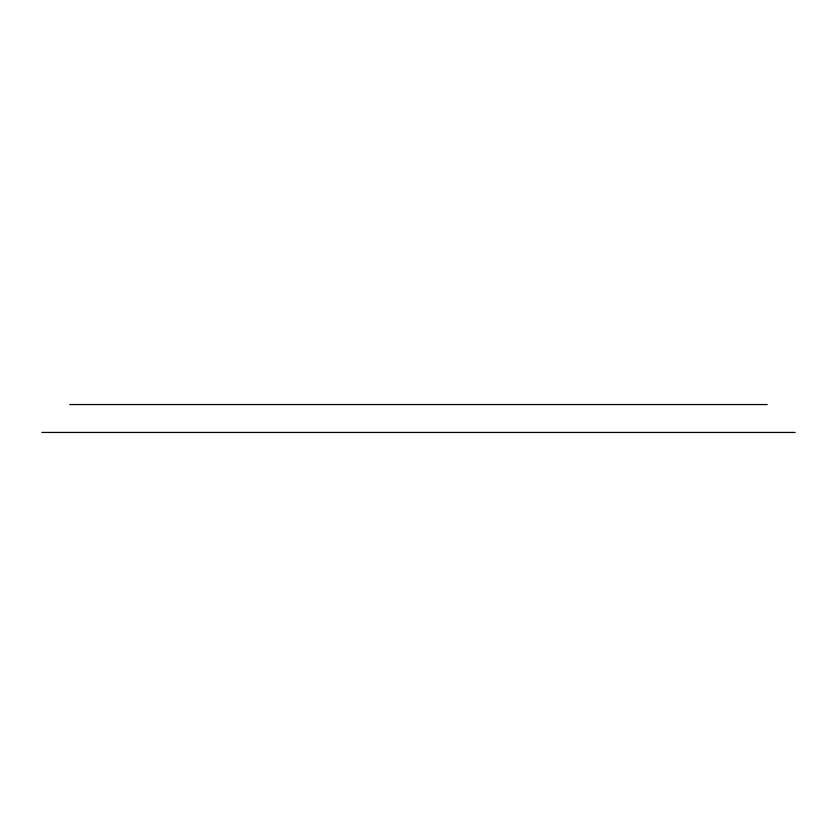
<?xml version="1.0" encoding="UTF-8"?>
<svg xmlns="http://www.w3.org/2000/svg" width="837" height="837" viewBox="0 0 837 837"><rect width="100%" height="100%" fill="white"/><g stroke="black" fill="none" stroke-linecap="round" stroke-linejoin="round"><path stroke-width="1.26" d="M69.753 404.553L767.247 404.553M41.85 432.447L795.15 432.447"/></g></svg>
